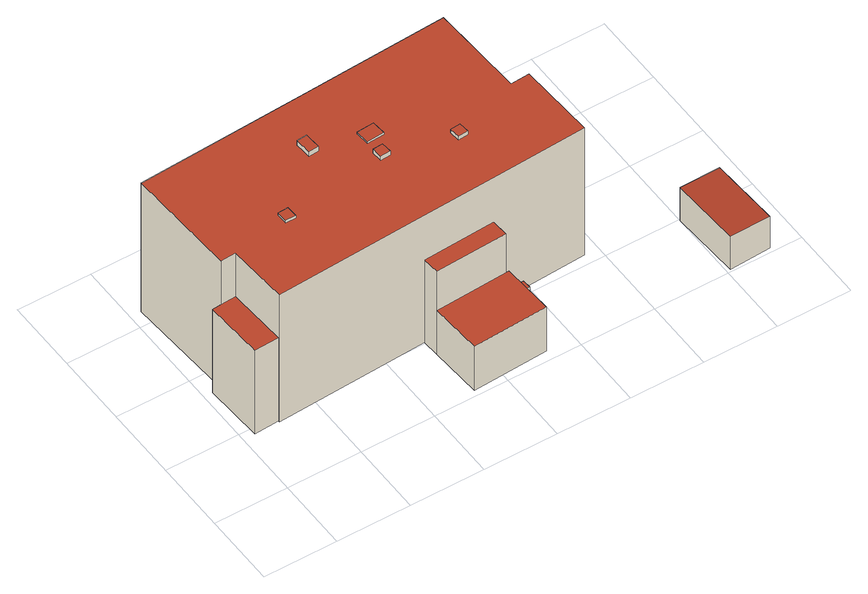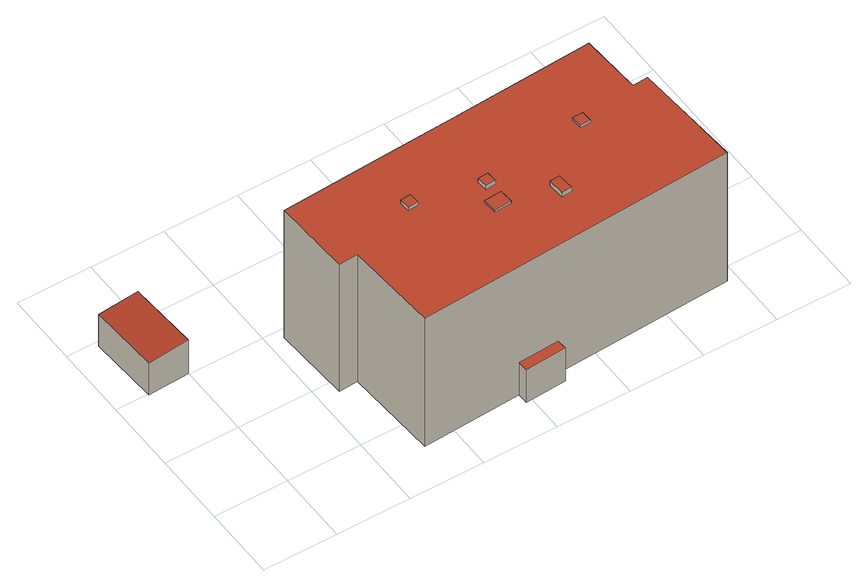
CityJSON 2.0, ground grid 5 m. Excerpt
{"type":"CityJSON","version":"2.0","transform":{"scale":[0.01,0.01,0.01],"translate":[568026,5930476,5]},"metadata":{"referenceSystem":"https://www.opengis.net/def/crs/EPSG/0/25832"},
"CityObjects":{
"building1":{"type":"Building","attributes":{"Grundfläche 2D":"283.221429","Grundhöhe NN":"6.001"},"children":["building1-1","building1-2","building1-3","building1-4","building1-5"],"geometry":[{"type":"Solid","lod":"3","boundaries":[[[[0,1,2,3,4,5,6,7,8,9,10,11]],[[12,13,14,15,16,17]],[[18,19,20,21]],[[22,23,24,25,26]],[[27,28,29,30]],[[31,32,33,34]],[[15,14,35,36]],[[16,15,36,37]],[[33,38,39,12,17,16,37,40,34]],[[13,12,39,41]],[[18,21,42,43]],[[19,18,43,44]],[[20,19,44,45]],[[8,46,47,23,9]],[[9,23,22,10]],[[48,11,10,22,26,49]],[[28,50,51,2,1,0,11,48,52,29]],[[3,2,51,53]],[[4,3,53,54]],[[5,4,54,55]],[[20,45,46,8,7,6,5,55,42,21]],[[23,47,56,24]],[[25,24,56,57]],[[26,25,57,49]],[[29,52,35,14,30]],[[30,14,13,27]],[[27,13,41,50,28]],[[31,34,40,58]],[[32,31,58,59]],[[33,32,59,38]],[[38,59,58,40,37,36,35,52,48,49,57,56,47,46,45,44,43,42,55,54,53,51,50,41,39]]]],"semantics":{"surfaces":[{"type":"RoofSurface"},{"type":"WallSurface"},{"type":"GroundSurface"}],"values":[[0,0,0,0,0,0,1,1,1,1,1,1,1,1,1,1,1,1,1,1,1,1,1,1,1,1,1,1,1,1,2]]}}]},
"building1-1":{"type":"BuildingInstallation","parents":["building1"],"geometry":[{"type":"MultiSurface","lod":"3","boundaries":[[[60,61,62,63]],[[64,65,63,62]],[[60,63,65,66]],[[61,60,66,67]],[[67,64,62,61]]],"semantics":{"surfaces":[{"type":"RoofSurface"},{"type":"WallSurface"}],"values":[0,1,1,1,1]}}]},
"building1-2":{"type":"BuildingInstallation","parents":["building1"],"geometry":[{"type":"MultiSurface","lod":"3","boundaries":[[[68,69,70,71]],[[71,70,72,73]],[[68,71,73,74]],[[69,68,74,75]],[[70,69,75,72]]],"semantics":{"surfaces":[{"type":"RoofSurface"},{"type":"WallSurface"}],"values":[0,1,1,1,1]}}]},
"building1-3":{"type":"BuildingInstallation","parents":["building1"],"geometry":[{"type":"MultiSurface","lod":"3","boundaries":[[[76,77,78,79]],[[79,78,80,81]],[[76,79,81,82]],[[77,76,82,83]],[[78,77,83,80]]],"semantics":{"surfaces":[{"type":"RoofSurface"},{"type":"WallSurface"}],"values":[0,1,1,1,1]}}]},
"building1-4":{"type":"BuildingInstallation","parents":["building1"],"geometry":[{"type":"MultiSurface","lod":"3","boundaries":[[[84,85,86,87]],[[87,86,88,89]],[[84,87,89,90]],[[85,84,90,91]],[[86,85,91,88]]],"semantics":{"surfaces":[{"type":"RoofSurface"},{"type":"WallSurface"}],"values":[0,1,1,1,1]}}]},
"building1-5":{"type":"BuildingInstallation","parents":["building1"],"geometry":[{"type":"MultiSurface","lod":"3","boundaries":[[[92,93,94,95]],[[95,94,96,97]],[[92,95,97,98]],[[93,92,98,99]],[[94,93,99,96]]],"semantics":{"surfaces":[{"type":"RoofSurface"},{"type":"WallSurface"}],"values":[0,1,1,1,1]}}]},
"building2":{"type":"Building","attributes":{"Grundfläche 2D":"13.282003","Grundhöhe NN":"5.933"},"geometry":[{"type":"Solid","lod":"3","boundaries":[[[[100,101,102,103]],[[104,105,103,102]],[[105,106,100,103]],[[106,107,101,100]],[[107,104,102,101]],[[107,106,105,104]]]],"semantics":{"surfaces":[{"type":"RoofSurface"},{"type":"WallSurface"},{"type":"GroundSurface"}],"values":[[0,1,1,1,1,2]]}}]}
},
"vertices":[
[1268,502,1147],[1756,529,1147],[2401,565,1147],[2372,1087,1147],[2245,1080,1147],[2210,1715,1158],[1546,1678,1158],[1268,1663,1158],[72,1597,1158],[114,852,1147],[219,858,1147],[242,445,1147],[1785,415,464],[1763,414,464],[1275,387,464],[1294,36,464],[1804,65,464],[1786,391,464],[1542,1749,370],[1264,1733,370],[1268,1663,370],[1546,1678,370],[219,858,787],[114,852,787],[54,848,787],[76,446,787],[241,455,787],[1763,414,783],[1756,529,783],[1268,502,783],[1275,387,783],[1873,336,348],[1869,395,348],[1786,391,348],[1790,331,348],[1275,387,100],[1294,36,100],[1804,65,100],[1786,391,100],[1785,415,100],[1790,331,100],[1763,414,100],[1546,1678,100],[1542,1749,100],[1264,1733,100],[1268,1663,100],[72,1597,100],[114,852,100],[242,445,100],[241,455,100],[1756,529,100],[2401,565,100],[1268,502,100],[2372,1087,100],[2245,1080,100],[2210,1715,100],[54,848,100],[76,446,100],[1873,336,100],[1869,395,100],
[1425,1151,1169],[1418,1246,1169],[1302,1237,1169],[1309,1142,1169],[1302,1237,1154],[1309,1142,1153],[1425,1151,1153],[1418,1246,1154],
[1039,1358,1192],[970,1353,1192],[978,1244,1192],[1046,1249,1192],[978,1244,1153],[1046,1249,1153],[1039,1358,1154],[970,1353,1154],
[649,967,1169],[579,965,1169],[582,890,1169],[652,892,1169],[582,890,1148],[652,892,1148],[649,967,1149],[579,965,1149],
[1363,1070,1184],[1294,1065,1184],[1299,994,1184],[1368,999,1184],[1299,994,1152],[1368,999,1152],[1363,1070,1152],[1294,1065,1152],
[1818,960,1177],[1747,955,1177],[1753,883,1177],[1823,889,1177],[1753,883,1150],[1823,889,1149],[1818,960,1150],[1747,955,1150],
[3280,505,352],[3001,490,367],[3026,15,367],[3305,30,352],[3026,15,93],[3305,30,93],[3280,505,93],[3001,490,93]
]}
